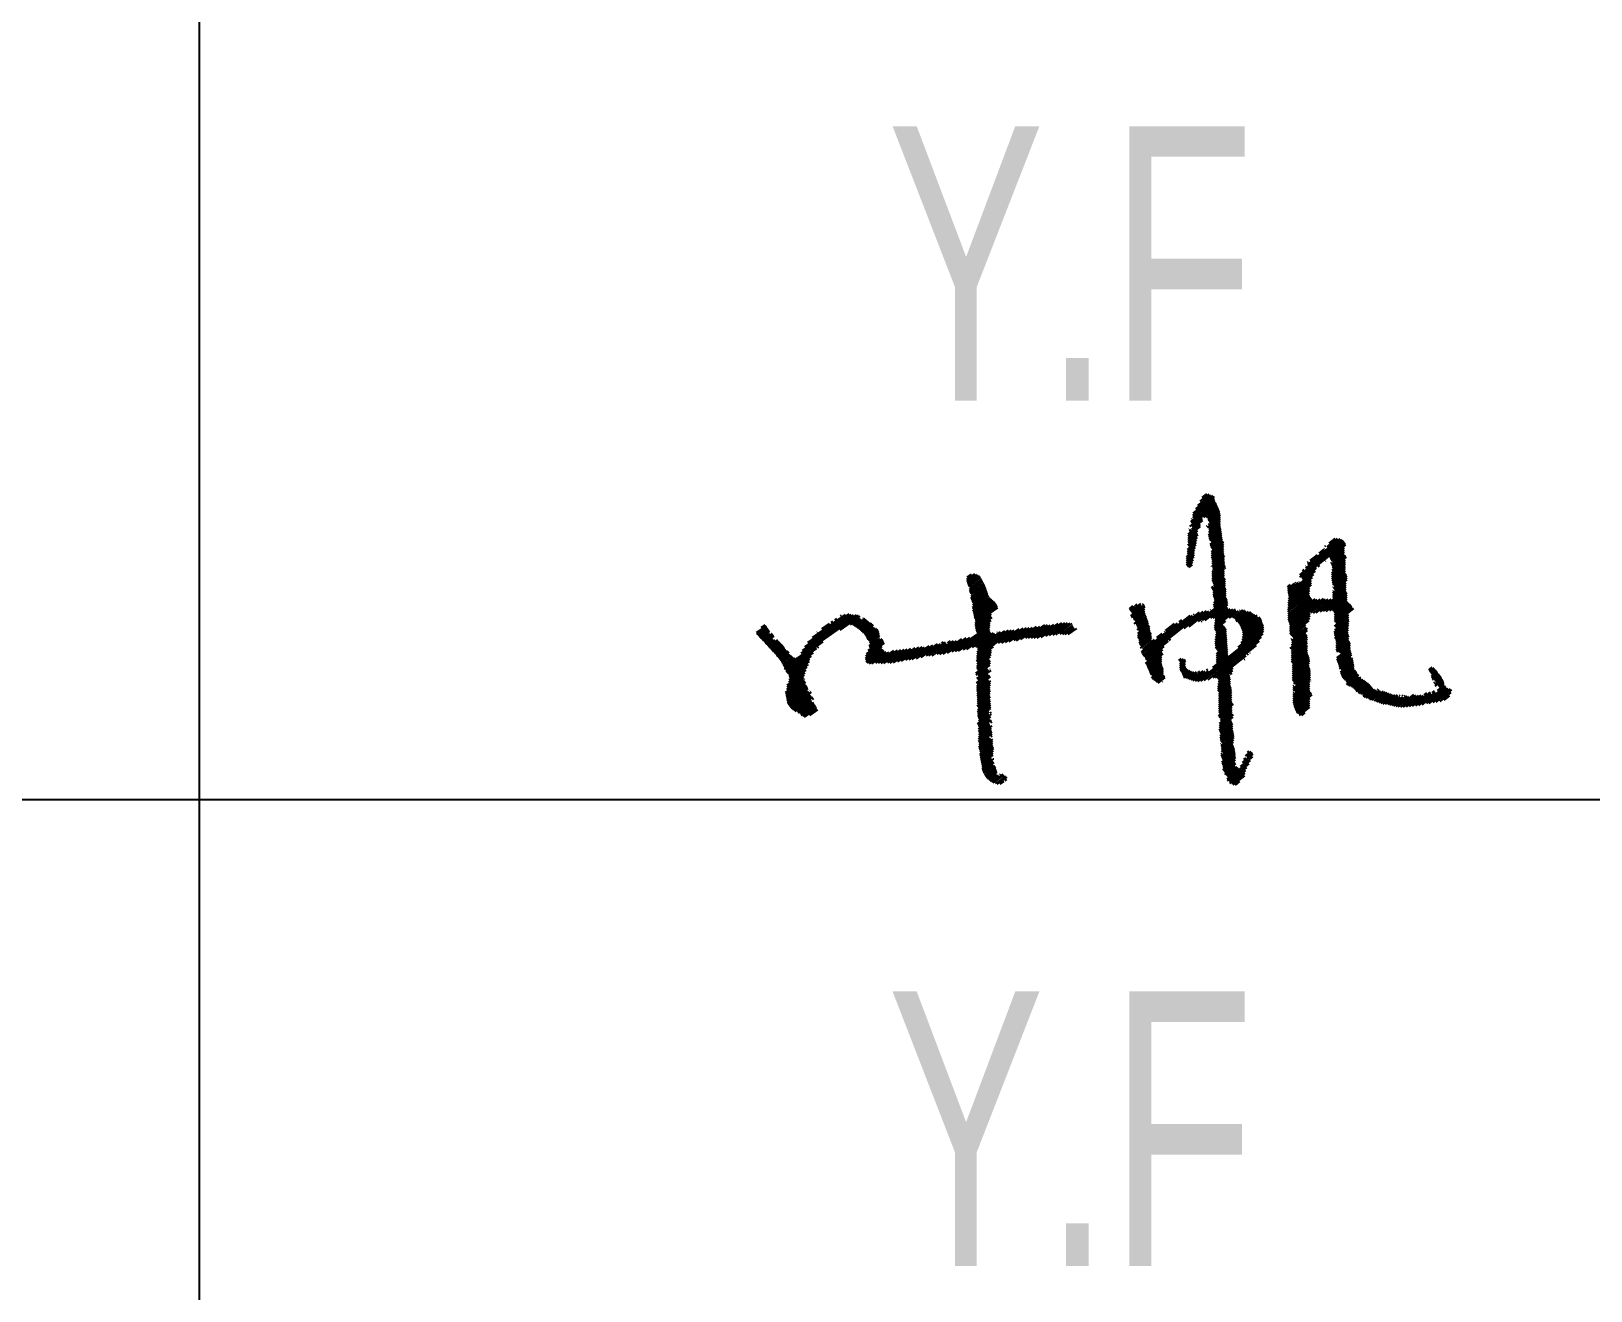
# Model space of a CAD drawing. Header units: millimetres. Extents: x -67 to 528, y -158 to 263.
# Drawn here: x 504.61 to 512.2, y 23.84 to 29.98 of the extents above; entities that cross this region are included whole.
import ezdxf

# ---------------------------------------------------------------- set-up
doc = ezdxf.new("R2010")
doc.units = ezdxf.units.MM
doc.styles.add('Arial Narrow', font='ARIALN.TTF', dxfattribs={"height": 0.2})

# ---------------------------------------------------------------- blocks, each defined once
blk = doc.blocks.new('Unknown-251777343-6200')
at = {"color": 7, "linetype": 'Continuous'}
for p, q in [((505.4261, 17.8262), (505.4261, 47.263)), ((433.9535, 26.2356), (513.1357, 26.2356))]:
    blk.add_line(p, q, dxfattribs=at)
blk = doc.blocks.new('Unknown-251777343-6202')
at = {"color": 3, "linetype": 'Continuous'}
for p, q in [((510.3092, 27.7061), (510.3321, 27.7243)), ((510.2493, 27.5656), (510.3825, 27.6713)), ((510.2576, 27.5825), (510.3786, 27.6786)), ((510.264, 27.6186), (510.3695, 27.7024)), ((510.2643, 27.6085), (510.3709, 27.6931)), ((510.2654, 27.6301), (510.3689, 27.7122)), ((510.2695, 27.6023), (510.3747, 27.6858)), ((510.2787, 27.6509), (510.3615, 27.7167)), ((510.2874, 27.6682), (510.3509, 27.7186)), ((510.2997, 27.6883), (510.3432, 27.7228)), ((510.3178, 27.6097), (510.3859, 27.6637)), ((510.3295, 27.6086), (510.3891, 27.6559)), ((510.3375, 27.6046), (510.3918, 27.6477)), ((510.2413, 27.5283), (510.3003, 27.5751)), ((510.2538, 27.5899), (510.2692, 27.6021)), ((510.2568, 27.6026), (510.2589, 27.6042)), ((510.258, 27.5519), (510.3119, 27.5947)), ((510.2604, 27.5641), (510.3109, 27.6041)), ((510.3349, 27.5612), (510.3984, 27.6116)), ((510.3384, 27.595), (510.3945, 27.6395)), ((510.3402, 27.5757), (510.3447, 27.5794)), ((510.3419, 27.5358), (510.3984, 27.5806)), ((510.3421, 27.5566), (510.3984, 27.6013)), ((510.3426, 27.5467), (510.3984, 27.591)), ((510.3428, 27.5882), (510.3972, 27.6313)), ((510.3462, 27.5806), (510.3984, 27.622)), ((510.2388, 27.4747), (510.2859, 27.512)), ((510.2413, 27.518), (510.3011, 27.5654)), ((510.2413, 27.5076), (510.2883, 27.5449)), ((510.2413, 27.4973), (510.2865, 27.5331)), ((510.2413, 27.487), (510.2891, 27.5249)), ((510.2436, 27.4681), (510.2832, 27.4995)), ((510.2459, 27.5526), (510.2478, 27.5541)), ((510.2476, 27.5436), (510.2571, 27.5512)), ((510.3303, 27.5679), (510.334, 27.5709)), ((510.3402, 27.5241), (510.399, 27.5708)), ((510.3414, 27.5148), (510.4003, 27.5615)), ((510.3431, 27.5058), (510.4016, 27.5522)), ((510.3457, 27.4975), (510.4029, 27.5429)), ((510.3473, 27.4781), (510.4055, 27.5243)), ((510.3494, 27.4694), (510.4068, 27.515)), ((510.3527, 27.4927), (510.4042, 27.5336)), ((510.3531, 27.462), (510.4081, 27.5057)), ((510.3572, 27.455), (510.4094, 27.4964)), ((510.7849, 27.3294), (510.9972, 27.4979)), ((510.8137, 27.3626), (510.9887, 27.5015)), ((510.8236, 27.3808), (510.9805, 27.5053)), ((510.9183, 27.4663), (510.9688, 27.5064)), ((510.9272, 27.4837), (510.9563, 27.5067)), ((510.2333, 27.4186), (510.2736, 27.4506)), ((510.2333, 27.4083), (510.2711, 27.4383)), ((510.2333, 27.3979), (510.2712, 27.428)), ((510.2373, 27.4528), (510.2818, 27.4881)), ((510.2373, 27.4424), (510.2799, 27.4762)), ((510.2373, 27.4321), (510.2768, 27.4635)), ((510.3541, 27.4422), (510.4145, 27.4901)), ((510.3541, 27.4318), (510.4145, 27.4798)), ((510.3541, 27.4215), (510.4145, 27.4694)), ((510.3541, 27.4112), (510.4145, 27.4591)), ((510.358, 27.4039), (510.4145, 27.4488)), ((510.3581, 27.3937), (510.4145, 27.4384)), ((510.3581, 27.3834), (510.416, 27.4293)), ((510.3581, 27.373), (510.4192, 27.4215)), ((510.7847, 27.3189), (511.0023, 27.4916)), ((510.7943, 27.3162), (511.0065, 27.4846)), ((510.8348, 27.4), (510.8705, 27.4283)), ((510.8796, 27.4356), (510.9035, 27.4546)), ((510.9067, 27.4674), (510.9117, 27.4714)), ((510.9068, 27.4572), (510.9082, 27.4583)), ((510.9306, 27.4141), (511.0092, 27.4765)), ((510.9346, 27.4069), (511.0026, 27.4609)), ((510.938, 27.3993), (511.0026, 27.4505)), ((510.9397, 27.38), (511.0026, 27.4299)), ((510.9428, 27.3721), (511.0085, 27.4242)), ((510.9445, 27.3941), (511.0026, 27.4402)), ((510.2333, 27.3876), (510.2708, 27.4174)), ((510.2333, 27.3773), (510.2668, 27.4039)), ((510.2372, 27.37), (510.2639, 27.3913)), ((510.2446, 27.3656), (510.2623, 27.3796)), ((510.3561, 27.3714), (510.3566, 27.3718)), ((510.3581, 27.342), (510.4193, 27.3906)), ((510.3581, 27.3317), (510.4202, 27.381)), ((510.3581, 27.3214), (510.4229, 27.3728)), ((510.3581, 27.311), (510.4186, 27.359)), ((510.3581, 27.3524), (510.3587, 27.3528)), ((510.3584, 27.3009), (510.4186, 27.3487)), ((510.3606, 27.3647), (510.4184, 27.4105)), ((510.3627, 27.356), (510.4175, 27.3995)), ((510.4202, 27.3603), (510.4248, 27.3639)), ((510.7278, 27.2428), (510.8603, 27.3479)), ((510.7971, 27.3494), (510.8053, 27.3559)), ((510.7977, 27.3086), (510.8662, 27.3629)), ((510.8135, 27.3728), (510.815, 27.3739)), ((510.8217, 27.3896), (510.8267, 27.3935)), ((510.8734, 27.3686), (510.8829, 27.3762)), ((510.9098, 27.3975), (510.9113, 27.3987)), ((510.9364, 27.3876), (510.9398, 27.3904)), ((510.9402, 27.339), (511.0067, 27.3918)), ((510.9402, 27.3287), (511.0067, 27.3814)), ((510.9402, 27.3183), (511.0067, 27.3711)), ((510.9408, 27.3085), (511.0067, 27.3608)), ((510.9419, 27.299), (511.0067, 27.3504)), ((510.9425, 27.3512), (511.0067, 27.4021)), ((510.9437, 27.3625), (511.012, 27.4166)), ((509.163, 27.3078), (509.2017, 27.3349)), ((509.1635, 27.2984), (509.2117, 27.3322)), ((509.1639, 27.3182), (509.1864, 27.3339)), ((509.1657, 27.2902), (509.2201, 27.3283)), ((509.1684, 27.2824), (509.2275, 27.3237)), ((509.1716, 27.2748), (509.2314, 27.3167)), ((509.1759, 27.2583), (509.2393, 27.3028)), ((509.1767, 27.2492), (509.2432, 27.2958)), ((509.1776, 27.2693), (509.2353, 27.3097)), ((509.1794, 27.2414), (509.2469, 27.2886)), ((509.1834, 27.2247), (509.2536, 27.2738)), ((509.1848, 27.2354), (509.2503, 27.2812)), ((510.3553, 27.2675), (510.3621, 27.2729)), ((510.3586, 27.2597), (510.4229, 27.3108)), ((510.3613, 27.2929), (510.4186, 27.3383)), ((510.3622, 27.2522), (510.4226, 27.3002)), ((510.3622, 27.2419), (510.4226, 27.2899)), ((510.3622, 27.2316), (510.4226, 27.2795)), ((510.3638, 27.2225), (510.4226, 27.2692)), ((510.3639, 27.2846), (510.4186, 27.328)), ((510.3656, 27.2757), (510.4186, 27.3177)), ((510.7251, 27.2717), (510.7388, 27.2825)), ((510.7257, 27.2618), (510.7518, 27.2825)), ((510.7265, 27.2521), (510.7779, 27.2928)), ((510.7283, 27.1915), (510.8415, 27.2814)), ((510.7291, 27.2025), (510.8415, 27.2917)), ((510.7293, 27.2336), (510.8537, 27.3324)), ((510.7299, 27.2135), (510.8415, 27.302)), ((510.7307, 27.2244), (510.8472, 27.3169)), ((510.7529, 27.2834), (510.7598, 27.2889)), ((510.7638, 27.292), (510.7664, 27.2941)), ((510.7811, 27.2954), (510.7839, 27.2977)), ((510.9436, 27.29), (511.0067, 27.3401)), ((510.9453, 27.2811), (511.0118, 27.3339)), ((510.9462, 27.2405), (511.0107, 27.2916)), ((510.9462, 27.2301), (511.0107, 27.2813)), ((510.9462, 27.2715), (510.9473, 27.2724)), ((510.9462, 27.2198), (511.0107, 27.271)), ((510.9489, 27.2633), (511.0147, 27.3155)), ((510.952, 27.2761), (511.0147, 27.3258)), ((510.9543, 27.2572), (511.0147, 27.3052)), ((509.1825, 27.2143), (509.2564, 27.266)), ((509.1856, 27.2067), (509.2592, 27.2582)), ((509.1893, 27.1995), (509.2619, 27.2504)), ((509.191, 27.1715), (509.2705, 27.2272)), ((509.1917, 27.1622), (509.2747, 27.2203)), ((509.1924, 27.1919), (509.2647, 27.2426)), ((509.1925, 27.1823), (509.2676, 27.2349)), ((509.193, 27.1534), (509.2803, 27.2146)), ((509.1947, 27.1449), (509.2868, 27.2094)), ((509.1964, 27.1363), (509.293, 27.2039)), ((509.1984, 27.128), (509.2988, 27.1983)), ((509.2007, 27.1199), (509.3047, 27.1926)), ((510.2911, 27.1028), (510.431, 27.2139)), ((510.3109, 27.1082), (510.4327, 27.2049)), ((510.3239, 27.1082), (510.4337, 27.1954)), ((510.3648, 27.182), (510.4266, 27.2311)), ((510.3658, 27.1931), (510.4266, 27.2414)), ((510.3659, 27.1726), (510.4266, 27.2207)), ((510.368, 27.2156), (510.4266, 27.2621)), ((510.3685, 27.2056), (510.4266, 27.2517)), ((510.727, 27.1595), (510.8322, 27.243)), ((510.7271, 27.1492), (510.8315, 27.2321)), ((510.7272, 27.17), (510.8329, 27.2538)), ((510.7275, 27.1806), (510.8334, 27.2646)), ((510.7275, 27.1392), (510.8355, 27.2249)), ((510.7279, 27.1292), (510.8399, 27.2181)), ((510.7283, 27.1191), (510.8336, 27.2027)), ((510.827, 27.1872), (510.8377, 27.1957)), ((510.8332, 27.1508), (510.9105, 27.2121)), ((510.8336, 27.2027), (510.8389, 27.2069)), ((510.8343, 27.162), (510.9007, 27.2146)), ((510.8355, 27.1732), (510.8839, 27.2117)), ((510.8366, 27.1845), (510.8694, 27.2105)), ((510.8377, 27.1957), (510.8591, 27.2126)), ((510.8388, 27.1449), (510.9235, 27.2121)), ((510.8389, 27.2069), (510.8442, 27.2111)), ((510.851, 27.1442), (510.9366, 27.2121)), ((510.865, 27.145), (511.0107, 27.2606)), ((510.8846, 27.1503), (511.0109, 27.2505)), ((510.9004, 27.1525), (511.0147, 27.2432)), ((510.913, 27.1521), (511.0147, 27.2328)), ((510.9303, 27.1555), (511.0147, 27.2225)), ((510.9443, 27.1563), (511.0147, 27.2122)), ((510.9462, 27.2508), (510.9487, 27.2527)), ((510.9503, 27.1507), (511.0147, 27.2018)), ((510.9543, 27.1436), (511.0207, 27.1963)), ((508.3403, 26.9265), (508.6356, 27.1334)), ((508.357, 26.948), (508.6249, 27.1356)), ((508.3619, 26.9612), (508.6106, 27.1353)), ((508.3748, 26.9799), (508.6003, 27.1378)), ((508.3894, 26.9999), (508.5902, 27.1405)), ((508.4119, 27.0254), (508.5719, 27.1374)), ((508.5208, 27.1114), (508.5291, 27.1172)), ((508.5464, 27.0612), (508.6432, 27.129)), ((508.5473, 27.1299), (508.5525, 27.1336)), ((508.597, 27.0868), (508.6427, 27.1188)), ((508.6162, 27.0808), (508.6686, 27.1175)), ((508.6574, 27.1194), (508.6587, 27.1203)), ((509.2032, 27.1119), (509.3088, 27.1858)), ((509.2039, 27.0831), (509.2835, 27.1388)), ((509.2042, 27.0931), (509.3135, 27.1696)), ((509.2048, 27.074), (509.282, 27.1281)), ((509.2051, 27.1034), (509.3117, 27.1781)), ((509.2064, 27.0654), (509.2872, 27.1219)), ((509.9552, 27.1669), (509.9721, 27.1803)), ((509.9572, 27.1582), (509.9813, 27.1773)), ((509.9619, 27.1309), (510.0284, 27.1837)), ((509.9625, 27.152), (510.01, 27.1898)), ((509.9644, 27.1225), (510.0314, 27.1757)), ((509.9665, 27.1449), (510.0138, 27.1824)), ((509.9731, 27.1191), (510.03, 27.1643)), ((509.9765, 27.1115), (510.0303, 27.1542)), ((509.9779, 27.092), (510.0339, 27.1364)), ((509.9828, 27.1785), (509.9931, 27.1867)), ((509.9833, 27.1066), (510.0311, 27.1445)), ((509.9872, 27.089), (510.0379, 27.1293)), ((509.9914, 27.082), (510.0393, 27.12)), ((510.0157, 26.9463), (510.2502, 27.1324)), ((510.0188, 27.1864), (510.0229, 27.1897)), ((510.0196, 26.9391), (510.2626, 27.1319)), ((510.0247, 26.9328), (510.2965, 27.1485)), ((510.0309, 26.9274), (510.3139, 27.152)), ((510.2215, 27.0683), (510.3306, 27.1548)), ((510.2463, 27.0777), (510.3416, 27.1533)), ((510.2677, 27.1359), (510.2711, 27.1386)), ((510.3503, 27.1601), (510.3513, 27.161)), ((510.3509, 27.1193), (510.4339, 27.1852)), ((510.3613, 27.1689), (510.3618, 27.1693)), ((510.3632, 27.1187), (510.4319, 27.1732)), ((510.3687, 27.0818), (510.4717, 27.1635)), ((510.3694, 27.072), (510.4751, 27.1559)), ((510.3702, 27.0933), (510.4585, 27.1634)), ((510.372, 27.1154), (510.436, 27.1662)), ((510.3723, 27.1053), (510.4461, 27.1639)), ((510.4428, 27.1199), (510.4865, 27.1546)), ((510.4577, 27.1214), (510.5064, 27.1601)), ((510.4663, 27.1179), (510.5176, 27.1587)), ((510.4707, 27.1111), (510.5233, 27.1528)), ((510.4739, 27.1033), (510.5352, 27.1519)), ((510.4823, 27.0996), (510.5454, 27.1497)), ((510.4874, 27.0933), (510.5517, 27.1444)), ((510.4902, 27.1575), (510.493, 27.1598)), ((510.492, 27.0867), (510.5588, 27.1397)), ((510.4962, 27.0796), (510.5671, 27.1359)), ((510.4998, 27.0721), (510.5768, 27.1333)), ((510.5027, 27.0642), (510.5808, 27.1261)), ((510.505, 27.0557), (510.5918, 27.1245)), ((510.5065, 27.0465), (510.596, 27.1175)), ((510.7286, 27.1091), (510.827, 27.1872)), ((510.7312, 27.1008), (510.8205, 27.1717)), ((510.7344, 27.0931), (510.814, 27.1562)), ((510.7368, 27.0846), (510.8074, 27.1406)), ((510.7368, 27.0743), (510.8009, 27.1251)), ((510.7813, 27.0786), (510.8298, 27.1171)), ((510.7878, 27.0941), (510.8309, 27.1283)), ((510.7943, 27.1096), (510.8321, 27.1395)), ((510.8009, 27.1251), (510.8332, 27.1508)), ((510.8074, 27.1406), (510.8343, 27.162)), ((510.814, 27.1562), (510.8355, 27.1732)), ((510.8205, 27.1717), (510.8366, 27.1845)), ((510.8298, 27.1171), (510.833, 27.1196)), ((510.8309, 27.1283), (510.8346, 27.1312)), ((510.8321, 27.1395), (510.8344, 27.1414)), ((510.9534, 27.0808), (511.0228, 27.1359)), ((510.9543, 27.1332), (511.0273, 27.1911)), ((510.9543, 27.1229), (511.0329, 27.1852)), ((510.9543, 27.1126), (511.0374, 27.1785)), ((510.9543, 27.1022), (511.0415, 27.1714)), ((510.9545, 27.061), (511.0238, 27.1161)), ((510.9589, 27.0749), (511.0233, 27.126)), ((510.9606, 27.0969), (511.0476, 27.1659)), ((508.1389, 27.0486), (508.1874, 27.0825)), ((508.141, 27.0403), (508.1914, 27.0756)), ((508.1461, 27.0341), (508.196, 27.0691)), ((508.1516, 27.0282), (508.201, 27.0629)), ((508.1571, 27.0224), (508.2044, 27.0555)), ((508.1615, 27.0742), (508.1803, 27.0873)), ((508.1626, 27.0165), (508.2036, 27.0452)), ((508.1681, 27.0106), (508.217, 27.0449)), ((508.2117, 27.0509), (508.2117, 27.0509)), ((508.4344, 27.0509), (508.4362, 27.0522)), ((508.4575, 27.0671), (508.4948, 27.0932)), ((508.5028, 27.0988), (508.511, 27.1046)), ((508.6077, 27.0846), (508.6498, 27.1141)), ((508.6232, 27.076), (508.6751, 27.1123)), ((508.6298, 27.0708), (508.681, 27.1067)), ((508.6364, 27.0657), (508.6877, 27.1016)), ((508.643, 27.0606), (508.695, 27.097)), ((508.6491, 27.0551), (508.7025, 27.0925)), ((508.655, 27.0495), (508.7081, 27.0867)), ((508.6606, 27.0437), (508.7084, 27.0771)), ((508.6662, 27.0379), (508.7142, 27.0715)), ((508.6718, 27.032), (508.7249, 27.0692)), ((508.6751, 27.0246), (508.7306, 27.0635)), ((508.6777, 27.0167), (508.7338, 27.0559)), ((508.6835, 27.011), (508.7325, 27.0453)), ((508.7196, 27.0752), (508.7204, 27.0758)), ((508.733, 27.0456), (508.7357, 27.0475)), ((509.0917, 26.9559), (509.2763, 27.0851)), ((509.1081, 26.9575), (509.2755, 27.0748)), ((509.1228, 26.9581), (509.2747, 27.0644)), ((509.1463, 26.9648), (509.2755, 27.0553)), ((509.163, 26.9668), (509.2801, 27.0488)), ((509.1904, 26.9762), (509.2931, 27.0482)), ((509.2073, 26.9783), (509.3006, 27.0436)), ((509.2084, 27.057), (509.281, 27.1079)), ((509.2113, 27.0493), (509.2771, 27.0954)), ((509.2126, 26.9431), (509.3798, 27.0601)), ((509.2134, 26.9534), (509.3659, 27.0601)), ((509.2153, 26.9741), (509.3269, 27.0523)), ((509.2169, 26.9656), (509.3473, 27.0568)), ((509.2983, 26.9933), (509.3938, 27.0602)), ((509.3099, 27.0502), (509.3105, 27.0506)), ((509.3179, 26.9973), (509.4172, 27.0668)), ((509.3327, 26.9979), (509.4372, 27.0711)), ((509.3513, 27.0012), (509.453, 27.0724)), ((509.3691, 27.0039), (509.4658, 27.0717)), ((509.3931, 27.011), (509.483, 27.0739)), ((509.4046, 27.0093), (509.5026, 27.0779)), ((509.4263, 27.0148), (509.5179, 27.0789)), ((509.4497, 27.0214), (509.5434, 27.087)), ((509.4635, 27.0213), (509.5564, 27.0864)), ((509.4773, 27.0212), (509.5694, 27.0857)), ((509.4913, 27.0213), (509.5874, 27.0886)), ((509.5053, 27.0213), (509.6085, 27.0936)), ((509.5247, 27.0252), (509.6264, 27.0964)), ((509.5481, 27.0318), (509.6402, 27.0963)), ((509.5657, 27.0344), (509.6536, 27.096)), ((509.5833, 27.037), (509.6664, 27.0952)), ((509.5983, 27.0377), (509.6027, 27.0409)), ((509.6049, 27.0423), (509.6765, 27.0925)), ((509.6183, 27.042), (509.6785, 27.0842)), ((509.6298, 27.0403), (509.6829, 27.0775)), ((509.6418, 27.039), (509.6867, 27.0704)), ((509.6569, 27.0398), (509.6987, 27.0691)), ((509.992, 27.0618), (510.0467, 27.1052)), ((509.9934, 27.0732), (510.0435, 27.113)), ((509.9956, 27.044), (510.0496, 27.0869)), ((509.9956, 27.0337), (510.054, 27.08)), ((509.9956, 27.0233), (510.0546, 27.0702)), ((510.0002, 27.058), (510.0482, 27.0961)), ((510.0002, 27.0167), (510.0555, 27.0605)), ((510.0017, 26.9972), (510.0631, 27.0459)), ((510.0024, 27.0081), (510.0579, 27.0521)), ((510.0879, 27.0242), (510.1141, 27.0451)), ((510.0885, 27.0144), (510.1888, 27.094)), ((510.1258, 27.0543), (510.1269, 27.0552)), ((510.1313, 27.0587), (510.1745, 27.093)), ((510.1969, 27.1005), (510.2094, 27.1103)), ((510.2884, 26.8114), (510.6102, 27.0668)), ((510.3022, 26.812), (510.6094, 27.0558)), ((510.3046, 27.1033), (510.3068, 27.105)), ((510.3187, 26.8148), (510.6058, 27.0426)), ((510.3707, 27.0627), (510.4244, 27.1053)), ((510.3726, 27.0022), (510.4283, 27.0464)), ((510.3731, 27.0129), (510.4277, 27.0562)), ((510.3744, 27.0243), (510.427, 27.0661)), ((510.3753, 27.0561), (510.412, 27.0851)), ((510.3758, 27.0358), (510.4229, 27.0731)), ((510.3773, 27.0473), (510.4186, 27.0801)), ((510.4852, 26.9779), (510.6097, 27.0768)), ((510.4983, 26.9986), (510.6084, 27.086)), ((510.5038, 27.0133), (510.6049, 27.0935)), ((510.5063, 27.0257), (510.6019, 27.1016)), ((510.5071, 27.0366), (510.5992, 27.1097)), ((510.7368, 27.0639), (510.7943, 27.1096)), ((510.7368, 27.0536), (510.7878, 27.0941)), ((510.7368, 27.0433), (510.7813, 27.0786)), ((510.7405, 27.0359), (510.7747, 27.063)), ((510.7441, 26.9871), (510.815, 27.0434)), ((510.7467, 27.0304), (510.7682, 27.0475)), ((510.7486, 27.0009), (510.8225, 27.0597)), ((510.7551, 27.0165), (510.8221, 27.0697)), ((510.7616, 27.032), (510.8152, 27.0745)), ((510.7682, 27.0475), (510.8147, 27.0845)), ((510.7747, 27.063), (510.8287, 27.1059)), ((510.8287, 27.1059), (510.8303, 27.1071)), ((510.9527, 27.0493), (511.0243, 27.1061)), ((510.9539, 27.0399), (511.0241, 27.0956)), ((510.9549, 27.02), (511.0223, 27.0735)), ((510.9557, 27.031), (511.0234, 27.0848)), ((510.9597, 27.0135), (511.0211, 27.0623)), ((510.9624, 27.0053), (511.0202, 27.0512)), ((510.9624, 26.995), (511.0213, 27.0418)), ((508.1736, 27.0047), (508.2208, 27.0377)), ((508.1791, 26.9988), (508.2246, 27.0307)), ((508.1846, 26.9929), (508.2199, 27.0176)), ((508.1901, 26.987), (508.2274, 27.0131)), ((508.1955, 26.9811), (508.2428, 27.0142)), ((508.201, 26.9752), (508.2468, 27.0073)), ((508.2064, 26.9692), (508.2532, 27.002)), ((508.2119, 26.9633), (508.259, 26.9963)), ((508.2173, 26.9574), (508.265, 26.9908)), ((508.2227, 26.9514), (508.2706, 26.9849)), ((508.228, 26.9454), (508.2755, 26.9786)), ((508.2349, 26.9405), (508.279, 26.9713)), ((508.2372, 26.9323), (508.2836, 26.9648)), ((508.2751, 26.8712), (508.4639, 27.0034)), ((508.2811, 26.8656), (508.4319, 26.9712)), ((508.4377, 26.9753), (508.4429, 26.9789)), ((508.6698, 26.9235), (508.7514, 26.9806)), ((508.6706, 26.9143), (508.7506, 26.9703)), ((508.6715, 26.9344), (508.7622, 26.9979)), ((508.6722, 26.9056), (508.7565, 26.9647)), ((508.6738, 26.9458), (508.7588, 27.0053)), ((508.6833, 26.9621), (508.7562, 27.0132)), ((508.6867, 26.984), (508.7393, 27.0209)), ((508.6885, 26.9755), (508.7505, 27.0189)), ((508.6889, 27.0051), (508.7385, 27.0398)), ((508.6912, 26.9969), (508.7397, 27.0308)), ((508.7464, 26.8991), (508.8412, 26.9655)), ((508.7593, 26.8985), (508.8577, 26.9673)), ((508.7782, 26.9019), (508.8728, 26.9682)), ((508.7889, 26.8997), (508.8907, 26.9709)), ((508.8053, 26.9014), (508.9016, 26.9688)), ((508.8271, 26.9069), (508.9295, 26.9787)), ((508.8442, 26.9092), (508.9454, 26.98)), ((508.8655, 26.9143), (508.9573, 26.9786)), ((508.8814, 26.9157), (508.9796, 26.9845)), ((508.8975, 26.9172), (508.9975, 26.9873)), ((508.9036, 26.9703), (508.911, 26.9754)), ((508.9171, 26.9212), (509.0206, 26.9937)), ((508.9406, 26.928), (509.0354, 26.9943)), ((508.9663, 26.9362), (509.0598, 27.0017)), ((508.9785, 26.935), (509.0648, 26.9954)), ((508.9939, 26.936), (509.0985, 27.0093)), ((509.018, 26.9432), (509.1121, 27.0091)), ((509.0312, 26.9427), (509.1384, 27.0177)), ((509.0393, 26.9971), (509.0486, 27.0036)), ((509.0475, 26.9444), (509.1605, 27.0235)), ((509.0688, 26.9495), (509.1776, 27.0257)), ((509.0692, 26.9985), (509.083, 27.0082)), ((509.211, 26.9224), (509.2934, 26.9801)), ((509.2118, 26.9328), (509.2893, 26.987)), ((509.29, 26.9875), (509.2972, 26.9926)), ((510.0048, 26.9893), (510.0618, 27.0346)), ((510.0095, 26.9724), (510.0629, 27.0148)), ((510.01, 26.9831), (510.0634, 27.0255)), ((510.0136, 26.955), (510.0879, 27.014)), ((510.0202, 26.9706), (510.0775, 27.016)), ((510.0335, 26.8985), (510.1177, 26.9652)), ((510.0371, 26.9219), (510.145, 27.0076)), ((510.0397, 26.9136), (510.1245, 26.981)), ((510.1491, 27.0109), (510.1572, 27.0173)), ((510.3377, 26.8196), (510.5984, 27.0265)), ((510.3622, 26.8287), (510.5877, 27.0076)), ((510.3728, 26.9921), (510.429, 27.0366)), ((510.3734, 26.9822), (510.4296, 27.0268)), ((510.374, 26.9724), (510.4303, 27.017)), ((510.3748, 26.8283), (510.574, 26.9864)), ((510.3783, 26.9447), (510.4323, 26.9876)), ((510.3783, 26.9344), (510.4329, 26.9778)), ((510.3783, 26.9241), (510.4336, 26.968)), ((510.3796, 26.9665), (510.431, 27.0072)), ((510.384, 26.9596), (510.4316, 26.9974)), ((510.7384, 26.9722), (510.82, 27.037)), ((510.7422, 27.0166), (510.746, 27.0196)), ((510.7442, 26.9665), (510.8207, 27.0272)), ((510.7448, 26.9567), (510.8196, 27.016)), ((510.7448, 26.9463), (510.8185, 27.0048)), ((510.7448, 26.936), (510.8174, 26.9935)), ((510.7448, 26.9257), (510.8162, 26.9823)), ((510.7448, 26.9153), (510.8151, 26.9711)), ((510.7451, 27.0085), (510.7551, 27.0165)), ((510.7465, 26.9993), (510.7486, 27.0009)), ((510.7528, 27.025), (510.7616, 27.032)), ((510.814, 26.9599), (510.8214, 26.9657)), ((510.8151, 26.9711), (510.8214, 26.9761)), ((510.8162, 26.9823), (510.8214, 26.9864)), ((510.8174, 26.9935), (510.8214, 26.9967)), ((510.8185, 27.0048), (510.8197, 27.0058)), ((510.8196, 27.016), (510.8227, 27.0184)), ((510.8207, 27.0272), (510.8224, 27.0285)), ((510.9624, 26.9846), (511.0245, 27.0339)), ((510.9624, 26.9743), (511.0226, 27.0221)), ((510.9624, 26.964), (511.0236, 27.0126)), ((510.9647, 26.9555), (511.028, 27.0057)), ((510.9654, 26.9147), (511.0308, 26.9667)), ((510.9657, 26.9253), (511.0308, 26.977)), ((510.9754, 26.9537), (511.0308, 26.9976)), ((510.9824, 26.9489), (511.0308, 26.9873)), ((508.2437, 26.9271), (508.2912, 26.9604)), ((508.2486, 26.9208), (508.2977, 26.9552)), ((508.2534, 26.9145), (508.2983, 26.9459)), ((508.2581, 26.908), (508.305, 26.9408)), ((508.2625, 26.9013), (508.3109, 26.9352)), ((508.2664, 26.8943), (508.3167, 26.9295)), ((508.2701, 26.8872), (508.3252, 26.9257)), ((508.2739, 26.8801), (508.339, 26.9256)), ((508.2836, 26.8576), (508.416, 26.9504)), ((508.2884, 26.8513), (508.406, 26.9336)), ((508.2949, 26.846), (508.399, 26.919)), ((508.2982, 26.8386), (508.3969, 26.9077)), ((508.2999, 26.8301), (508.3912, 26.894)), ((508.6785, 26.9003), (508.7616, 26.9585)), ((508.6882, 26.8973), (508.7701, 26.9547)), ((508.701, 26.8966), (508.7829, 26.954)), ((508.7194, 26.8997), (508.8075, 26.9614)), ((508.7334, 26.8998), (508.8248, 26.9638)), ((509.2064, 26.851), (509.2779, 26.9011)), ((509.2077, 26.8422), (509.2771, 26.8908)), ((509.2102, 26.9121), (509.2837, 26.9636)), ((509.2112, 26.8739), (509.2742, 26.918)), ((509.212, 26.8842), (509.2783, 26.9306)), ((509.2128, 26.8945), (509.2817, 26.9427)), ((509.2137, 26.9048), (509.2837, 26.9539)), ((509.2156, 26.8672), (509.2788, 26.9114)), ((510.0331, 26.9188), (510.0369, 26.9218)), ((510.0382, 26.8918), (510.115, 26.9528)), ((510.0413, 26.884), (510.1189, 26.9455)), ((510.0445, 26.8762), (510.1124, 26.9301)), ((510.0478, 26.8684), (510.1124, 26.9197)), ((510.051, 26.8607), (510.1124, 26.9094)), ((510.0544, 26.853), (510.1124, 26.8991)), ((510.0577, 26.8453), (510.1138, 26.8898)), ((510.1954, 26.9133), (510.2069, 26.9224)), ((510.201, 26.9074), (510.2186, 26.9214)), ((510.201, 26.8971), (510.2274, 26.918)), ((510.201, 26.8867), (510.2295, 26.9093)), ((510.201, 26.8764), (510.2283, 26.8981)), ((510.3607, 26.8791), (510.4356, 26.9385)), ((510.3783, 26.9137), (510.4342, 26.9582)), ((510.3783, 26.9034), (510.4349, 26.9483)), ((510.3846, 26.8258), (510.5242, 26.9365)), ((510.5139, 26.918), (510.5163, 26.92)), ((510.5291, 26.9404), (510.5345, 26.9447)), ((510.5409, 26.9498), (510.5423, 26.9509)), ((510.7438, 26.9042), (510.814, 26.9599)), ((510.7489, 26.8979), (510.8128, 26.9486)), ((510.7489, 26.8875), (510.8117, 26.9374)), ((510.7489, 26.8772), (510.8106, 26.9262)), ((510.7489, 26.8669), (510.8094, 26.9149)), ((510.7489, 26.8565), (510.8083, 26.9037)), ((510.7489, 26.8462), (510.8072, 26.8925)), ((510.8049, 26.87), (510.831, 26.8907)), ((510.806, 26.8812), (510.8319, 26.9017)), ((510.8072, 26.8925), (510.8335, 26.9134)), ((510.8083, 26.9037), (510.8324, 26.9228)), ((510.8094, 26.9149), (510.8301, 26.9314)), ((510.8106, 26.9262), (510.8272, 26.9394)), ((510.8117, 26.9374), (510.8239, 26.9471)), ((510.8128, 26.9486), (510.8214, 26.9554)), ((510.9677, 26.9062), (511.0327, 26.9578)), ((510.9711, 26.8986), (511.0366, 26.9506)), ((510.9742, 26.8907), (511.038, 26.9413)), ((510.9768, 26.8824), (511.0354, 26.929)), ((510.9781, 26.8731), (511.0423, 26.9241)), ((510.9824, 26.8559), (511.046, 26.9064)), ((510.9849, 26.8475), (511.0479, 26.8975)), ((510.9867, 26.8697), (511.0442, 26.9152)), ((510.9878, 26.8395), (511.0498, 26.8887)), ((508.2793, 26.7572), (508.3694, 26.8202)), ((508.2811, 26.7487), (508.3741, 26.8138)), ((508.2871, 26.7724), (508.3692, 26.8299)), ((508.2879, 26.7827), (508.372, 26.8416)), ((508.2887, 26.793), (508.3753, 26.8536)), ((508.2956, 26.8075), (508.3799, 26.8666)), ((508.2981, 26.8191), (508.386, 26.8806)), ((508.3718, 26.8219), (508.3745, 26.8238)), ((509.2095, 26.8045), (509.2682, 26.8456)), ((509.2113, 26.8252), (509.2706, 26.8667)), ((509.212, 26.777), (509.2698, 26.8174)), ((509.2125, 26.787), (509.2785, 26.8333)), ((509.2125, 26.7676), (509.2792, 26.8143)), ((509.2133, 26.7974), (509.275, 26.8406)), ((509.2161, 26.8188), (509.2812, 26.8644)), ((509.2188, 26.8402), (509.265, 26.8725)), ((509.2755, 26.8702), (509.277, 26.8712)), ((510.0622, 26.8282), (510.1205, 26.8745)), ((510.0634, 26.8395), (510.1175, 26.8824)), ((510.0671, 26.8218), (510.1205, 26.8641)), ((510.0743, 26.8172), (510.1205, 26.8538)), ((510.0815, 26.8125), (510.1216, 26.8444)), ((510.0874, 26.8069), (510.1277, 26.8388)), ((510.0954, 26.8029), (510.1294, 26.8299)), ((510.2014, 26.8663), (510.2281, 26.8876)), ((510.2056, 26.8594), (510.2309, 26.8795)), ((510.2098, 26.8524), (510.2359, 26.8731)), ((510.2134, 26.8449), (510.2429, 26.8683)), ((510.2163, 26.8368), (510.2503, 26.8639)), ((510.2191, 26.8287), (510.2585, 26.86)), ((510.2289, 26.8262), (510.268, 26.8572)), ((510.2388, 26.8237), (510.2811, 26.8573)), ((510.2481, 26.8208), (510.2861, 26.8509)), ((510.2569, 26.8174), (510.3132, 26.8621)), ((510.2658, 26.8141), (510.3245, 26.8608)), ((510.2768, 26.8125), (510.3403, 26.863)), ((510.2878, 26.8523), (510.2985, 26.8607)), ((510.3308, 26.8657), (510.3363, 26.8701)), ((510.3849, 26.7744), (510.4468, 26.8234)), ((510.385, 26.7847), (510.4452, 26.8326)), ((510.3858, 26.7647), (510.4468, 26.8131)), ((510.3867, 26.7964), (510.4438, 26.8417)), ((510.3881, 26.8182), (510.4603, 26.8755)), ((510.3884, 26.8081), (510.4586, 26.8638)), ((510.4468, 26.8442), (510.4557, 26.8512)), ((510.7489, 26.8359), (510.806, 26.8812)), ((510.7489, 26.8255), (510.8049, 26.87)), ((510.7491, 26.8154), (510.8038, 26.8588)), ((510.7529, 26.7771), (510.7992, 26.8139)), ((510.7535, 26.8086), (510.8026, 26.8476)), ((510.7549, 26.7993), (510.8015, 26.8363)), ((510.764, 26.7962), (510.8004, 26.8251)), ((510.797, 26.7914), (510.8375, 26.8235)), ((510.7981, 26.8026), (510.8375, 26.8339)), ((510.7992, 26.8139), (510.8375, 26.8442)), ((510.8004, 26.8251), (510.8375, 26.8545)), ((510.8015, 26.8363), (510.8375, 26.8649)), ((510.8026, 26.8476), (510.8357, 26.8738)), ((510.8038, 26.8588), (510.832, 26.8812)), ((510.8367, 26.8126), (510.8375, 26.8132)), ((510.9916, 26.8322), (511.0499, 26.8785)), ((510.9964, 26.8257), (511.0514, 26.8693)), ((511.0018, 26.8196), (511.0572, 26.8636)), ((511.0081, 26.8143), (511.063, 26.8579)), ((511.0116, 26.8067), (511.0661, 26.85)), ((511.0121, 26.7968), (511.0714, 26.8439)), ((511.0187, 26.7917), (511.0722, 26.8341)), ((511.0273, 26.7882), (511.082, 26.8316)), ((511.0357, 26.7845), (511.0848, 26.8235)), ((511.043, 26.78), (511.0935, 26.8201)), ((511.0494, 26.7747), (511.1013, 26.8159)), ((511.4131, 26.8671), (511.4294, 26.88)), ((511.416, 26.859), (511.439, 26.8773)), ((511.4213, 26.8529), (511.4432, 26.8703)), ((511.4255, 26.8459), (511.4504, 26.8657)), ((511.4256, 26.8356), (511.4545, 26.8586)), ((511.4274, 26.8268), (511.459, 26.8518)), ((511.4301, 26.8186), (511.4643, 26.8457)), ((511.4366, 26.8134), (511.4371, 26.8137)), ((511.4411, 26.817), (511.4699, 26.8398)), ((511.4421, 26.7971), (511.4785, 26.826)), ((511.4434, 26.7878), (511.4825, 26.8188)), ((511.4457, 26.8103), (511.4742, 26.8329)), ((508.2838, 26.7408), (508.3782, 26.807)), ((508.2852, 26.7321), (508.378, 26.797)), ((508.2867, 26.7234), (508.3841, 26.7916)), ((508.2881, 26.7146), (508.3872, 26.784)), ((508.2894, 26.7058), (508.3899, 26.7762)), ((508.293, 26.6986), (508.389, 26.7658)), ((508.2973, 26.6919), (508.3957, 26.7607)), ((508.3022, 26.6855), (508.4063, 26.7584)), ((508.3075, 26.6795), (508.4023, 26.7458)), ((508.3137, 26.6741), (508.4067, 26.7392)), ((508.4006, 26.7642), (508.4013, 26.7646)), ((509.2129, 26.7581), (509.2784, 26.804)), ((509.2134, 26.7487), (509.2776, 26.7937)), ((509.2138, 26.7393), (509.2767, 26.7833)), ((509.2143, 26.7298), (509.2759, 26.773)), ((509.2147, 26.7204), (509.2789, 26.7654)), ((509.2151, 26.711), (509.2764, 26.7539)), ((509.2156, 26.7015), (509.2758, 26.7437)), ((510.1161, 26.809), (510.1181, 26.8106)), ((510.3904, 26.758), (510.4468, 26.8028)), ((510.3904, 26.7477), (510.4468, 26.7924)), ((510.3904, 26.7374), (510.451, 26.7855)), ((510.3904, 26.727), (510.4522, 26.7761)), ((510.3904, 26.7167), (510.4533, 26.7667)), ((510.3904, 26.7064), (510.454, 26.7569)), ((510.3904, 26.696), (510.454, 26.7465)), ((510.7529, 26.7667), (510.7981, 26.8026)), ((510.7529, 26.7874), (510.7577, 26.7913)), ((510.7529, 26.7461), (510.7958, 26.7802)), ((510.7529, 26.7358), (510.7947, 26.7689)), ((510.7529, 26.7564), (510.7552, 26.7582)), ((510.7529, 26.7254), (510.7936, 26.7577)), ((510.7529, 26.7151), (510.7924, 26.7465)), ((510.7609, 26.7628), (510.797, 26.7914)), ((510.7879, 26.7016), (510.8441, 26.7462)), ((510.789, 26.7128), (510.8418, 26.7547)), ((510.7902, 26.724), (510.8367, 26.7609)), ((510.7913, 26.7352), (510.8335, 26.7687)), ((510.7924, 26.7465), (510.8335, 26.779)), ((510.7936, 26.7577), (510.8335, 26.7894)), ((510.7947, 26.7689), (510.8335, 26.7997)), ((510.7958, 26.7802), (510.8335, 26.81)), ((511.0555, 26.7693), (511.1079, 26.8109)), ((511.0596, 26.7622), (511.1146, 26.8058)), ((511.0676, 26.7582), (511.1209, 26.8005)), ((511.0727, 26.7519), (511.1268, 26.7948)), ((511.0819, 26.7489), (511.132, 26.7886)), ((511.0908, 26.7456), (511.1371, 26.7823)), ((511.0933, 26.7373), (511.1421, 26.776)), ((511.0997, 26.732), (511.1498, 26.7718)), ((511.1099, 26.7297), (511.1585, 26.7683)), ((511.1197, 26.7272), (511.1723, 26.769)), ((511.1251, 26.7212), (511.1794, 26.7642)), ((511.1358, 26.7193), (511.1926, 26.7644)), ((511.1462, 26.7172), (511.2012, 26.7609)), ((511.1549, 26.7138), (511.2099, 26.7575)), ((511.1635, 26.7103), (511.2186, 26.754)), ((511.1638, 26.7725), (511.1658, 26.7742)), ((511.1722, 26.7069), (511.2273, 26.7506)), ((511.1809, 26.7035), (511.236, 26.7471)), ((511.1898, 26.7002), (511.2468, 26.7454)), ((511.2021, 26.6996), (511.2598, 26.7454)), ((511.2139, 26.6986), (511.2645, 26.7388)), ((511.2431, 26.6909), (511.3061, 26.7408)), ((511.2534, 26.6887), (511.3151, 26.7376)), ((511.2644, 26.687), (511.3401, 26.7472)), ((511.2697, 26.7429), (511.2728, 26.7454)), ((511.2761, 26.686), (511.3491, 26.7439)), ((511.2832, 26.7433), (511.2859, 26.7454)), ((511.2893, 26.6861), (511.3559, 26.739)), ((511.2926, 26.7404), (511.2967, 26.7437)), ((511.3035, 26.6871), (511.3752, 26.744)), ((511.3188, 26.6889), (511.3869, 26.7429)), ((511.3341, 26.6907), (511.4205, 26.7593)), ((511.3495, 26.6926), (511.4241, 26.7518)), ((511.357, 26.7399), (511.3631, 26.7448)), ((511.3649, 26.6945), (511.4452, 26.7582)), ((511.3803, 26.6964), (511.495, 26.7874)), ((511.3905, 26.7458), (511.4036, 26.7562)), ((511.4026, 26.7038), (511.4995, 26.7807)), ((511.4147, 26.703), (511.507, 26.7762)), ((511.4296, 26.7562), (511.4404, 26.7647)), ((511.4349, 26.7087), (511.5188, 26.7753)), ((511.4379, 26.8041), (511.4415, 26.8069)), ((511.4484, 26.7815), (511.4494, 26.7822)), ((511.4491, 26.7097), (511.5246, 26.7695)), ((511.4559, 26.7667), (511.4894, 26.7933)), ((511.458, 26.7891), (511.4857, 26.811)), ((511.4629, 26.7826), (511.4876, 26.8022)), ((511.4675, 26.7139), (511.521, 26.7564)), ((511.4884, 26.7202), (511.5147, 26.7411)), ((508.3202, 26.6689), (508.4135, 26.7342)), ((508.3268, 26.6638), (508.4067, 26.7197)), ((508.3391, 26.6627), (508.41, 26.7123)), ((508.3438, 26.6562), (508.4173, 26.7077)), ((508.3526, 26.6526), (508.4217, 26.701)), ((508.3563, 26.6454), (508.4268, 26.6948)), ((508.3649, 26.6417), (508.4308, 26.6879)), ((508.3732, 26.6378), (508.4332, 26.6799)), ((508.3978, 26.6453), (508.4367, 26.6725)), ((508.4109, 26.7227), (508.4176, 26.7274)), ((509.214, 26.6907), (509.2778, 26.7354)), ((509.2156, 26.6626), (509.2788, 26.7068)), ((509.2158, 26.653), (509.2792, 26.6974)), ((509.2165, 26.6438), (509.2797, 26.688)), ((509.2166, 26.673), (509.2783, 26.7162)), ((509.2183, 26.6839), (509.2761, 26.7244)), ((509.2185, 26.6354), (509.2721, 26.6729)), ((509.2218, 26.6279), (509.2713, 26.6626)), ((509.2742, 26.6744), (509.2801, 26.6785)), ((509.2774, 26.6571), (509.2829, 26.661)), ((510.3893, 26.6435), (510.4615, 26.7009)), ((510.3904, 26.6857), (510.4534, 26.7357)), ((510.3904, 26.6754), (510.4529, 26.725)), ((510.3904, 26.665), (510.4539, 26.7154)), ((510.3917, 26.6558), (510.4567, 26.7074)), ((510.3927, 26.6359), (510.4548, 26.6852)), ((510.3989, 26.6305), (510.4548, 26.6748)), ((510.3992, 26.6204), (510.4548, 26.6645)), ((510.7529, 26.7048), (510.7913, 26.7352)), ((510.7551, 26.6962), (510.7902, 26.724)), ((510.7575, 26.6878), (510.789, 26.7128)), ((510.7603, 26.6796), (510.7879, 26.7016)), ((510.7633, 26.6717), (510.7868, 26.6903)), ((510.767, 26.6643), (510.7857, 26.6791)), ((510.7704, 26.6567), (510.7845, 26.6679)), ((510.7829, 26.6459), (510.8335, 26.686)), ((510.7834, 26.6566), (510.8335, 26.6964)), ((510.7845, 26.6679), (510.8335, 26.7067)), ((510.7857, 26.6791), (510.8335, 26.717)), ((510.7868, 26.6903), (510.8349, 26.7285)), ((511.2236, 26.696), (511.2738, 26.7358)), ((511.2334, 26.6934), (511.2868, 26.7358)), ((509.2155, 26.604), (509.2739, 26.645)), ((509.2187, 26.5966), (509.2792, 26.6389)), ((509.2194, 26.5678), (509.2738, 26.6059)), ((509.2202, 26.5781), (509.2825, 26.6218)), ((509.221, 26.5884), (509.2757, 26.6267)), ((509.2217, 26.6182), (509.2715, 26.653)), ((509.2221, 26.5502), (509.2859, 26.5949)), ((509.2229, 26.5605), (509.2768, 26.5982)), ((509.2747, 26.6455), (509.2825, 26.6509)), ((509.2792, 26.6097), (509.2859, 26.6144)), ((510.392, 26.5733), (510.4519, 26.6209)), ((510.3928, 26.5947), (510.4615, 26.6492)), ((510.3935, 26.5849), (510.4596, 26.6373)), ((510.3941, 26.606), (510.4558, 26.6549)), ((510.3959, 26.5661), (510.455, 26.613)), ((510.3963, 26.5354), (510.4588, 26.5851)), ((510.3964, 26.5458), (510.4588, 26.5954)), ((510.3982, 26.5576), (510.4588, 26.6057)), ((510.7794, 26.6535), (510.7834, 26.6566)), ((510.795, 26.6452), (510.8109, 26.6578)), ((509.2196, 26.5193), (509.2856, 26.5654)), ((509.2204, 26.5296), (509.2829, 26.5733)), ((509.2213, 26.5399), (509.2832, 26.5832)), ((509.2215, 26.4913), (509.2807, 26.5328)), ((509.2223, 26.5016), (509.2741, 26.5379)), ((509.2224, 26.4822), (509.2898, 26.5294)), ((509.2231, 26.5119), (509.2869, 26.5566)), ((509.2262, 26.4751), (509.2901, 26.5199)), ((509.2274, 26.4662), (509.2895, 26.5097)), ((509.2803, 26.5422), (509.2868, 26.5468)), ((510.3977, 26.5262), (510.4588, 26.5747)), ((510.4007, 26.5183), (510.4614, 26.5664)), ((510.4007, 26.5079), (510.4012, 26.5083)), ((510.4014, 26.4982), (510.4643, 26.548)), ((510.4025, 26.468), (510.4612, 26.5146)), ((510.4034, 26.4894), (510.4642, 26.5377)), ((510.4038, 26.4794), (510.463, 26.5264)), ((510.4055, 26.5117), (510.4635, 26.5578)), ((509.2264, 26.4558), (509.2904, 26.5006)), ((509.2273, 26.4467), (509.2936, 26.4931)), ((509.2289, 26.4381), (509.2953, 26.4846)), ((509.2309, 26.4297), (509.2928, 26.4731)), ((509.2329, 26.4214), (509.2906, 26.4618)), ((509.2348, 26.413), (509.291, 26.4523)), ((509.2367, 26.4045), (509.2837, 26.4374)), ((509.2371, 26.395), (509.2916, 26.4332)), ((509.2918, 26.4334), (509.2939, 26.4348)), ((510.4011, 26.4463), (510.4632, 26.4955)), ((510.4015, 26.4569), (510.4066, 26.4609)), ((510.4048, 26.4182), (510.4703, 26.4701)), ((510.4052, 26.4391), (510.4661, 26.4875)), ((510.4059, 26.4088), (510.4716, 26.4608)), ((510.4082, 26.4313), (510.4682, 26.4788)), ((510.409, 26.4009), (510.4722, 26.451)), ((510.4105, 26.464), (510.4598, 26.5031)), ((510.4116, 26.3926), (510.4727, 26.4411)), ((510.4957, 26.3973), (510.5553, 26.4446)), ((510.5063, 26.4161), (510.5569, 26.4562)), ((510.5114, 26.4305), (510.5216, 26.4385)), ((510.5206, 26.4481), (510.5475, 26.4694)), ((510.5273, 26.4431), (510.5545, 26.4646)), ((510.5301, 26.466), (510.538, 26.4722)), ((509.2377, 26.3858), (509.2907, 26.4228)), ((509.2397, 26.3774), (509.2963, 26.417)), ((509.2424, 26.3695), (509.293, 26.405)), ((509.2457, 26.3621), (509.3004, 26.4004)), ((509.2499, 26.3553), (509.3035, 26.3928)), ((509.254, 26.3485), (509.3066, 26.3853)), ((509.2589, 26.3422), (509.3098, 26.3778)), ((509.2644, 26.3362), (509.3104, 26.3684)), ((509.2709, 26.3311), (509.3092, 26.3579)), ((509.2842, 26.3209), (509.3394, 26.3595)), ((509.324, 26.3585), (509.3276, 26.361)), ((510.4096, 26.3807), (510.4711, 26.4295)), ((510.4152, 26.3748), (510.4701, 26.4184)), ((510.4187, 26.3672), (510.4737, 26.4109)), ((510.4202, 26.3581), (510.4717, 26.3989)), ((510.4272, 26.3533), (510.4791, 26.3945)), ((510.4309, 26.3356), (510.487, 26.3801)), ((510.4321, 26.3469), (510.4864, 26.39)), ((510.4331, 26.327), (510.4804, 26.3645)), ((510.4608, 26.318), (510.5192, 26.3643)), ((510.4673, 26.3335), (510.5218, 26.3768)), ((510.4739, 26.349), (510.5268, 26.3911)), ((510.4804, 26.3645), (510.5378, 26.4101)), ((510.487, 26.3801), (510.5443, 26.4255)), ((509.2774, 26.3259), (509.3179, 26.3542)), ((509.2919, 26.3165), (509.3452, 26.3538)), ((509.302, 26.3138), (509.3311, 26.3342)), ((509.3107, 26.3102), (509.3592, 26.3442)), ((509.3256, 26.3109), (509.3447, 26.3243)), ((509.3311, 26.3342), (509.3523, 26.3491)), ((509.3495, 26.3276), (509.3584, 26.3339)), ((510.4417, 26.3235), (510.4739, 26.349)), ((510.4437, 26.3147), (510.4673, 26.3335)), ((510.4535, 26.3122), (510.4608, 26.318)), ((510.4602, 26.3072), (510.5167, 26.352)), ((510.4721, 26.3063), (510.493, 26.3229))]:
    blk.add_line(p, q, dxfattribs=at)
at = {"color": 6, "style": 'Arial Narrow', "width": 0.75}
blk.add_text('Y.F', height=1.3362, dxfattribs=at).set_placement((508.7761, 28.1787))
at = {"color": 6, "linetype": 'Continuous', "style": 'Arial Narrow', "width": 0.75}
blk.add_text('Y.F', height=1.3362, dxfattribs=at).set_placement((508.7761, 23.9648))

msp = doc.modelspace()

# ---------------------------------------------------------------- block references
for name in ['Unknown-251777343-6200', 'Unknown-251777343-6202']:
    msp.add_blockref(name, (0, 0))

doc.saveas('drawing.dxf')
